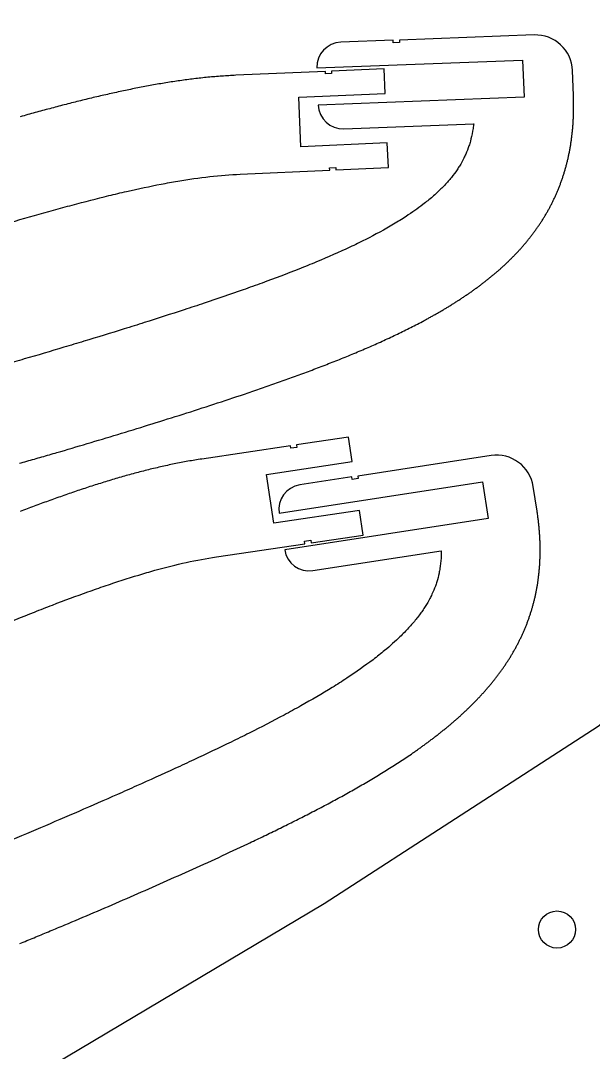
# Model space of a CAD drawing. Header units: millimetres. Extents: x 124 to 431, y -394 to -148.
# Drawn here: x 173.5 to 219.8, y -335.1 to -251.7 of the extents above; entities that cross this region are included whole.
import ezdxf

# ---------------------------------------------------------------- set-up
doc = ezdxf.new("R2010")
doc.units = ezdxf.units.MM
doc.header["$MEASUREMENT"] = 0
doc.layers.add('Layer 1', color=7, linetype='Continuous', lineweight=0)

msp = doc.modelspace()

# ---------------------------------------------------------------- linework, layer by layer
at = {"layer": 'Layer 1', "color": 18, "lineweight": 25, "true_color": 0x000000}
for points in [[(190.881, -256.087), (190.74, -256.094), (190.6, -256.101), (190.459, -256.108), (190.318, -256.116), (190.177, -256.125), (190.036, -256.133), (189.896, -256.143), (189.755, -256.153), (189.614, -256.163), (189.473, -256.174), (189.332, -256.185), (189.191, -256.197), (189.05, -256.209), (188.909, -256.222), (188.768, -256.235), (188.627, -256.248), (188.486, -256.262), (188.345, -256.276), (188.204, -256.291), (188.063, -256.306), (187.922, -256.322), (187.781, -256.338), (187.639, -256.354), (187.498, -256.371), (187.357, -256.389), (187.216, -256.406), (187.074, -256.424), (186.933, -256.443), (186.791, -256.462), (186.65, -256.481), (186.508, -256.5), (186.367, -256.52), (186.225, -256.541), (186.083, -256.561), (185.942, -256.583), (185.8, -256.604), (185.658, -256.626), (185.516, -256.648), (185.374, -256.671), (185.232, -256.693), (185.09, -256.717), (184.948, -256.74), (184.805, -256.764), (184.663, -256.788), (184.521, -256.813), (184.378, -256.838), (184.236, -256.863), (184.093, -256.889), (183.951, -256.915), (183.808, -256.941), (183.665, -256.967), (183.522, -256.994), (183.38, -257.021), (183.237, -257.049), (183.094, -257.076), (182.95, -257.104), (182.807, -257.133), (182.664, -257.161), (182.521, -257.19), (182.377, -257.22), (182.234, -257.249), (182.09, -257.279), (181.946, -257.309), (181.802, -257.339), (181.659, -257.37), (181.515, -257.4), (181.371, -257.432), (181.226, -257.463), (181.082, -257.495), (180.938, -257.526), (180.794, -257.559), (180.649, -257.591), (180.505, -257.624), (180.36, -257.657), (180.215, -257.69), (180.07, -257.723), (179.925, -257.757), (179.78, -257.79), (179.635, -257.825), (179.49, -257.859), (179.345, -257.893), (179.199, -257.928), (179.054, -257.963), (178.908, -257.998), (178.763, -258.034), (178.617, -258.069), (178.471, -258.105), (178.325, -258.141), (178.179, -258.177), (178.033, -258.214), (177.886, -258.251), (177.74, -258.287), (177.593, -258.324), (177.447, -258.362), (177.3, -258.399), (177.153, -258.437), (177.007, -258.475), (176.86, -258.513), (176.713, -258.551), (176.565, -258.589), (176.418, -258.628), (176.271, -258.666), (176.123, -258.705), (175.976, -258.744), (175.828, -258.784), (175.68, -258.823), (175.532, -258.863), (175.384, -258.902), (175.236, -258.942), (175.088, -258.982), (174.94, -259.023), (174.791, -259.063), (174.643, -259.104), (174.494, -259.144), (174.346, -259.185), (174.197, -259.226), (174.048, -259.267), (173.899, -259.309), (173.75, -259.35), (173.601, -259.392), (173.451, -259.433)], [(191.235, -264.079), (198.477, -263.759), (198.469, -263.56), (198.968, -263.537), (198.977, -263.737), (203.223, -263.55), (203.135, -261.552), (196.141, -261.861), (195.965, -257.865), (202.958, -257.555), (202.87, -255.557), (198.624, -255.745), (198.633, -255.945), (198.133, -255.967), (198.124, -255.767), (190.881, -256.087)], [(173.378, -287.459), (173.529, -287.417), (173.679, -287.375), (173.83, -287.332), (173.981, -287.289), (174.133, -287.247), (174.284, -287.204), (174.435, -287.161), (174.587, -287.117), (174.738, -287.074), (174.89, -287.031), (175.041, -286.987), (175.193, -286.944), (175.345, -286.9), (175.497, -286.856), (175.649, -286.812), (175.801, -286.768), (175.953, -286.724), (176.106, -286.68), (176.258, -286.636), (176.411, -286.591), (176.716, -286.502), (177.021, -286.413), (177.327, -286.323), (177.633, -286.233), (177.94, -286.143), (178.247, -286.052), (178.554, -285.961), (178.861, -285.869), (179.169, -285.777), (179.477, -285.685), (179.785, -285.593), (180.094, -285.5), (180.402, -285.407), (180.711, -285.313), (181.02, -285.22), (181.33, -285.126), (181.639, -285.032), (181.949, -284.937), (182.259, -284.842), (182.569, -284.747), (182.879, -284.652), (183.19, -284.556), (183.5, -284.46), (183.811, -284.364), (184.122, -284.267), (184.433, -284.17), (184.743, -284.073), (185.054, -283.976), (185.365, -283.878), (185.677, -283.781), (185.988, -283.682), (186.299, -283.584), (186.61, -283.485), (186.921, -283.386), (187.232, -283.287), (187.543, -283.187), (187.854, -283.087), (188.164, -282.987), (188.475, -282.886), (188.786, -282.785), (189.096, -282.684), (189.406, -282.583), (189.716, -282.481), (190.026, -282.379), (190.336, -282.276), (190.645, -282.173), (190.955, -282.07), (191.263, -281.966), (191.572, -281.863), (191.88, -281.758), (192.034, -281.706), (192.188, -281.653), (192.342, -281.601), (192.496, -281.548), (192.65, -281.496), (192.803, -281.443), (192.957, -281.39), (193.11, -281.337), (193.263, -281.284), (193.416, -281.231), (193.569, -281.177), (193.722, -281.124), (193.875, -281.07), (194.028, -281.017), (194.18, -280.963), (194.333, -280.909), (194.485, -280.855), (194.637, -280.801), (194.789, -280.746), (194.941, -280.692), (195.093, -280.638), (195.245, -280.583), (195.396, -280.528), (195.548, -280.473), (195.699, -280.418), (195.85, -280.363), (196.001, -280.308), (196.151, -280.253), (196.302, -280.197), (196.452, -280.141), (196.603, -280.085), (196.753, -280.03), (196.902, -279.973), (197.052, -279.917), (197.202, -279.861), (197.351, -279.804), (197.5, -279.748), (197.649, -279.691), (197.798, -279.634), (197.946, -279.577), (198.095, -279.519), (198.243, -279.462), (198.391, -279.404), (198.539, -279.347), (198.686, -279.289), (198.834, -279.23), (198.981, -279.172), (199.127, -279.114), (199.274, -279.055), (199.421, -278.996), (199.567, -278.937), (199.713, -278.878), (199.858, -278.819), (200.004, -278.759), (200.149, -278.7), (200.294, -278.64), (200.439, -278.58), (200.583, -278.519), (200.727, -278.459), (200.871, -278.398), (201.015, -278.337), (201.158, -278.276), (201.301, -278.215), (201.444, -278.154), (201.587, -278.092), (201.729, -278.03), (201.871, -277.968), (202.012, -277.906), (202.154, -277.843), (202.295, -277.78), (202.435, -277.717), (202.576, -277.654), (202.716, -277.591), (202.856, -277.527), (202.995, -277.463), (203.134, -277.399), (203.273, -277.334), (203.412, -277.27), (203.55, -277.205), (203.688, -277.14), (203.825, -277.074), (203.962, -277.009), (204.099, -276.943), (204.235, -276.877), (204.371, -276.81), (204.507, -276.744), (204.642, -276.677), (204.777, -276.61), (204.912, -276.542), (205.046, -276.474), (205.179, -276.406), (205.313, -276.338), (205.446, -276.269), (205.578, -276.2), (205.711, -276.131), (205.842, -276.062), (205.974, -275.992), (206.039, -275.957), (206.105, -275.922), (206.17, -275.887), (206.235, -275.852), (206.3, -275.816), (206.365, -275.781), (206.43, -275.745), (206.495, -275.71), (206.559, -275.674), (206.624, -275.639), (206.688, -275.603), (206.753, -275.567), (206.817, -275.531), (206.881, -275.495), (206.945, -275.459), (207.009, -275.423), (207.073, -275.386), (207.136, -275.35), (207.2, -275.314), (207.263, -275.277), (207.327, -275.24), (207.39, -275.204), (207.453, -275.167), (207.516, -275.13), (207.579, -275.093), (207.642, -275.056), (207.704, -275.019), (207.767, -274.982), (207.829, -274.945), (207.891, -274.907), (207.954, -274.87), (208.016, -274.832), (208.077, -274.795), (208.139, -274.757), (208.201, -274.719), (208.262, -274.681), (208.324, -274.643), (208.385, -274.605), (208.446, -274.567), (208.507, -274.529), (208.568, -274.49), (208.629, -274.452), (208.69, -274.413), (208.75, -274.375), (208.81, -274.336), (208.871, -274.297), (208.931, -274.258), (208.991, -274.219), (209.051, -274.18), (209.11, -274.141), (209.17, -274.102), (209.229, -274.062), (209.289, -274.023), (209.348, -273.983), (209.407, -273.944), (209.466, -273.904), (209.525, -273.864), (209.583, -273.824), (209.642, -273.784), (209.7, -273.744), (209.759, -273.703), (209.817, -273.663), (209.875, -273.623), (209.932, -273.582), (209.99, -273.541), (210.048, -273.5), (210.105, -273.46), (210.162, -273.419), (210.219, -273.377), (210.276, -273.336), (210.333, -273.295), (210.39, -273.254), (210.446, -273.212), (210.503, -273.17), (210.559, -273.129), (210.615, -273.087), (210.671, -273.045), (210.727, -273.003), (210.783, -272.96), (210.838, -272.918), (210.893, -272.876), (210.949, -272.833), (211.004, -272.791), (211.059, -272.748), (211.113, -272.705), (211.168, -272.662), (211.222, -272.619), (211.277, -272.576), (211.331, -272.532), (211.385, -272.489), (211.438, -272.445), (211.492, -272.402), (211.546, -272.358), (211.599, -272.314), (211.652, -272.27), (211.705, -272.226), (211.758, -272.182), (211.811, -272.137), (211.863, -272.093), (211.915, -272.048), (211.968, -272.004), (212.02, -271.959), (212.072, -271.914), (212.123, -271.869), (212.175, -271.823), (212.226, -271.778), (212.277, -271.733), (212.328, -271.687), (212.379, -271.641), (212.43, -271.595), (212.481, -271.549), (212.531, -271.503), (212.581, -271.457), (212.631, -271.411), (212.681, -271.364), (212.731, -271.318), (212.78, -271.271), (212.829, -271.224), (212.879, -271.177), (212.928, -271.13), (212.976, -271.083), (213.025, -271.035), (213.073, -270.988), (213.122, -270.94), (213.17, -270.892), (213.218, -270.844), (213.265, -270.796), (213.313, -270.748), (213.36, -270.7), (213.407, -270.651), (213.454, -270.603), (213.501, -270.554), (213.548, -270.505), (213.594, -270.456), (213.64, -270.407), (213.687, -270.357), (213.732, -270.308), (213.778, -270.258), (213.824, -270.209), (213.869, -270.159), (213.914, -270.109), (213.959, -270.059), (214.004, -270.008), (214.048, -269.958), (214.093, -269.907), (214.137, -269.856), (214.181, -269.806), (214.224, -269.754), (214.268, -269.703), (214.311, -269.652), (214.355, -269.6), (214.398, -269.549), (214.44, -269.497), (214.483, -269.445), (214.525, -269.393), (214.567, -269.341), (214.609, -269.288), (214.651, -269.236), (214.693, -269.183), (214.734, -269.13), (214.775, -269.077), (214.816, -269.024), (214.857, -268.971), (214.898, -268.917), (214.938, -268.864), (214.978, -268.81), (215.018, -268.756), (215.058, -268.702), (215.097, -268.648), (215.136, -268.593), (215.176, -268.539), (215.214, -268.484), (215.253, -268.429), (215.292, -268.374), (215.33, -268.319), (215.368, -268.263), (215.406, -268.208), (215.443, -268.152), (215.481, -268.096), (215.518, -268.04), (215.555, -267.984), (215.591, -267.927), (215.628, -267.871), (215.664, -267.814), (215.7, -267.757), (215.736, -267.7), (215.772, -267.643), (215.807, -267.585), (215.842, -267.528), (215.877, -267.47), (215.912, -267.412), (215.946, -267.354), (215.98, -267.295), (216.014, -267.237), (216.048, -267.178), (216.082, -267.12), (216.115, -267.06), (216.148, -267.001), (216.181, -266.942), (216.214, -266.882), (216.246, -266.823), (216.278, -266.763), (216.31, -266.703), (216.342, -266.642), (216.373, -266.582), (216.404, -266.521), (216.435, -266.461), (216.466, -266.4), (216.497, -266.338), (216.527, -266.277), (216.557, -266.215), (216.587, -266.154), (216.616, -266.092), (216.646, -266.03), (216.675, -265.967), (216.703, -265.905), (216.732, -265.842), (216.76, -265.779), (216.788, -265.716), (216.816, -265.653), (216.844, -265.589), (216.871, -265.526), (216.898, -265.462), (216.925, -265.398), (216.951, -265.334), (216.978, -265.269), (217.004, -265.205), (217.029, -265.14), (217.055, -265.075), (217.08, -265.009), (217.105, -264.944), (217.13, -264.878), (217.155, -264.813), (217.179, -264.746), (217.203, -264.68), (217.227, -264.614), (217.25, -264.547), (217.273, -264.48), (217.296, -264.413), (217.319, -264.346), (217.341, -264.278), (217.363, -264.211), (217.385, -264.143), (217.407, -264.075), (217.428, -264.006), (217.449, -263.938), (217.47, -263.869), (217.491, -263.8), (217.511, -263.731), (217.531, -263.662), (217.551, -263.592), (217.57, -263.522), (217.589, -263.452), (217.608, -263.382), (217.627, -263.311), (217.645, -263.241), (217.663, -263.17), (217.681, -263.099), (217.698, -263.027), (217.716, -262.956), (217.732, -262.884), (217.749, -262.812), (217.766, -262.74), (217.782, -262.667), (217.797, -262.595), (217.813, -262.522), (217.828, -262.449), (217.843, -262.375), (217.858, -262.302), (217.872, -262.228), (217.886, -262.154), (217.9, -262.08), (217.913, -262.005), (217.927, -261.93), (217.94, -261.855), (217.952, -261.78), (217.965, -261.705), (217.977, -261.629), (217.988, -261.553), (218, -261.477), (218.011, -261.401), (218.022, -261.324), (218.032, -261.247), (218.042, -261.17), (218.052, -261.093), (218.062, -261.015), (218.071, -260.937), (218.08, -260.859), (218.089, -260.781), (218.098, -260.702), (218.106, -260.623), (218.113, -260.544), (218.121, -260.465), (218.128, -260.386), (218.135, -260.306), (218.142, -260.226), (218.148, -260.146), (218.154, -260.065), (218.159, -259.984), (218.165, -259.903), (218.17, -259.822), (218.174, -259.74), (218.179, -259.659), (218.183, -259.576), (218.186, -259.494), (218.19, -259.412), (218.193, -259.329), (218.196, -259.246), (218.198, -259.162), (218.2, -259.079), (218.202, -258.995), (218.204, -258.911), (218.205, -258.826), (218.205, -258.742), (218.206, -258.657), (218.206, -258.572), (218.206, -258.486), (218.205, -258.401), (218.205, -258.315), (218.203, -258.228), (218.202, -258.142), (218.2, -258.055), (218.198, -257.968), (218.195, -257.881), (218.193, -257.793), (218.189, -257.705)], [(189.306, -295.03), (196.477, -293.961), (196.447, -293.763), (196.942, -293.689), (196.971, -293.887), (201.175, -293.26), (200.88, -291.282), (193.956, -292.315), (193.366, -288.358), (200.29, -287.326), (199.995, -285.348), (195.791, -285.975), (195.821, -286.173), (195.326, -286.246), (195.297, -286.048), (188.126, -287.118)], [(188.126, -287.118), (187.987, -287.139), (187.847, -287.16), (187.708, -287.182), (187.569, -287.205), (187.43, -287.228), (187.29, -287.251), (187.151, -287.275), (187.012, -287.3), (186.873, -287.325), (186.734, -287.35), (186.595, -287.376), (186.456, -287.402), (186.317, -287.429), (186.178, -287.456), (186.04, -287.483), (185.901, -287.511), (185.762, -287.54), (185.623, -287.569), (185.484, -287.598), (185.346, -287.628), (185.207, -287.658), (185.068, -287.689), (184.929, -287.72), (184.791, -287.751), (184.652, -287.783), (184.513, -287.815), (184.374, -287.848), (184.236, -287.881), (184.097, -287.914), (183.958, -287.948), (183.819, -287.982), (183.681, -288.017), (183.542, -288.051), (183.403, -288.087), (183.264, -288.122), (183.125, -288.159), (182.987, -288.195), (182.848, -288.232), (182.709, -288.269), (182.57, -288.306), (182.431, -288.344), (182.292, -288.382), (182.153, -288.421), (182.014, -288.46), (181.875, -288.499), (181.736, -288.539), (181.597, -288.578), (181.458, -288.619), (181.319, -288.659), (181.179, -288.7), (181.04, -288.741), (180.901, -288.783), (180.761, -288.824), (180.622, -288.867), (180.483, -288.909), (180.343, -288.952), (180.204, -288.995), (180.064, -289.038), (179.925, -289.082), (179.785, -289.126), (179.645, -289.17), (179.505, -289.214), (179.366, -289.259), (179.226, -289.304), (179.086, -289.349), (178.946, -289.395), (178.806, -289.441), (178.666, -289.487), (178.526, -289.533), (178.385, -289.58), (178.245, -289.627), (178.105, -289.674), (177.964, -289.722), (177.824, -289.769), (177.683, -289.817), (177.543, -289.866), (177.402, -289.914), (177.261, -289.963), (177.121, -290.012), (176.98, -290.061), (176.839, -290.11), (176.698, -290.16), (176.557, -290.21), (176.416, -290.26), (176.274, -290.31), (176.133, -290.361), (175.992, -290.411), (175.85, -290.462), (175.709, -290.514), (175.567, -290.565), (175.425, -290.617), (175.284, -290.668), (175.142, -290.72), (175, -290.773), (174.858, -290.825), (174.716, -290.878), (174.574, -290.931), (174.431, -290.984), (174.289, -291.037), (174.147, -291.09), (174.004, -291.144), (173.861, -291.198), (173.719, -291.252), (173.576, -291.306), (173.433, -291.36)], [(173.405, -326.297), (173.55, -326.239), (173.695, -326.18), (173.839, -326.121), (173.984, -326.062), (174.129, -326.003), (174.274, -325.944), (174.419, -325.884), (174.564, -325.825), (174.709, -325.765), (174.854, -325.705), (175, -325.645), (175.145, -325.585), (175.291, -325.525), (175.436, -325.465), (175.582, -325.404), (175.727, -325.344), (175.873, -325.283), (176.019, -325.223), (176.165, -325.162), (176.311, -325.101), (176.457, -325.04), (176.603, -324.979), (176.75, -324.917), (176.896, -324.856), (177.043, -324.794), (177.336, -324.671), (177.629, -324.547), (177.923, -324.423), (178.216, -324.299), (178.511, -324.174), (178.805, -324.048), (179.1, -323.923), (179.395, -323.797), (179.69, -323.67), (179.985, -323.544), (180.281, -323.416), (180.577, -323.289), (180.873, -323.161), (181.169, -323.033), (181.465, -322.905), (181.762, -322.776), (182.059, -322.647), (182.356, -322.518), (182.653, -322.388), (182.95, -322.258), (183.247, -322.128), (183.545, -321.998), (183.842, -321.867), (184.14, -321.736), (184.438, -321.604), (184.735, -321.473), (185.033, -321.341), (185.331, -321.208), (185.629, -321.076), (185.927, -320.943), (186.224, -320.81), (186.522, -320.677), (186.82, -320.543), (187.118, -320.409), (187.415, -320.275), (187.713, -320.14), (188.01, -320.005), (188.308, -319.87), (188.605, -319.735), (188.902, -319.599), (189.199, -319.463), (189.495, -319.327), (189.792, -319.19), (190.088, -319.053), (190.384, -318.916), (190.679, -318.779), (190.975, -318.641), (191.27, -318.503), (191.564, -318.364), (191.859, -318.225), (192.006, -318.156), (192.153, -318.086), (192.3, -318.016), (192.446, -317.946), (192.593, -317.876), (192.739, -317.806), (192.886, -317.736), (193.032, -317.666), (193.178, -317.596), (193.324, -317.525), (193.47, -317.455), (193.616, -317.384), (193.762, -317.314), (193.907, -317.243), (194.053, -317.172), (194.198, -317.101), (194.343, -317.03), (194.488, -316.959), (194.633, -316.888), (194.778, -316.816), (194.922, -316.745), (195.067, -316.673), (195.211, -316.601), (195.355, -316.53), (195.499, -316.458), (195.643, -316.386), (195.786, -316.314), (195.93, -316.241), (196.073, -316.169), (196.216, -316.096), (196.359, -316.024), (196.502, -315.951), (196.644, -315.878), (196.786, -315.805), (196.928, -315.732), (197.07, -315.659), (197.212, -315.586), (197.354, -315.512), (197.495, -315.439), (197.636, -315.365), (197.777, -315.291), (197.917, -315.217), (198.058, -315.143), (198.198, -315.069), (198.338, -314.994), (198.478, -314.92), (198.617, -314.845), (198.756, -314.77), (198.895, -314.695), (199.034, -314.62), (199.172, -314.545), (199.311, -314.469), (199.449, -314.394), (199.586, -314.318), (199.724, -314.242), (199.861, -314.166), (199.998, -314.09), (200.134, -314.013), (200.271, -313.937), (200.407, -313.86), (200.543, -313.783), (200.678, -313.706), (200.813, -313.629), (200.948, -313.551), (201.082, -313.474), (201.217, -313.396), (201.351, -313.318), (201.484, -313.24), (201.617, -313.162), (201.75, -313.083), (201.883, -313.005), (202.015, -312.926), (202.147, -312.847), (202.279, -312.768), (202.41, -312.688), (202.541, -312.609), (202.672, -312.529), (202.802, -312.449), (202.932, -312.368), (203.061, -312.288), (203.19, -312.207), (203.319, -312.126), (203.447, -312.045), (203.575, -311.964), (203.703, -311.883), (203.83, -311.801), (203.956, -311.719), (204.083, -311.637), (204.209, -311.554), (204.334, -311.472), (204.459, -311.389), (204.584, -311.306), (204.708, -311.222), (204.832, -311.139), (204.955, -311.055), (205.078, -310.971), (205.201, -310.886), (205.262, -310.844), (205.323, -310.802), (205.384, -310.759), (205.445, -310.717), (205.505, -310.675), (205.566, -310.632), (205.626, -310.589), (205.686, -310.547), (205.747, -310.504), (205.807, -310.461), (205.867, -310.418), (205.926, -310.375), (205.986, -310.332), (206.046, -310.289), (206.105, -310.246), (206.165, -310.203), (206.224, -310.159), (206.283, -310.116), (206.342, -310.072), (206.401, -310.029), (206.459, -309.985), (206.518, -309.942), (206.576, -309.898), (206.635, -309.854), (206.693, -309.81), (206.751, -309.766), (206.809, -309.722), (206.867, -309.678), (206.925, -309.634), (206.982, -309.59), (207.04, -309.545), (207.097, -309.501), (207.154, -309.457), (207.211, -309.412), (207.268, -309.368), (207.325, -309.323), (207.382, -309.278), (207.438, -309.233), (207.494, -309.188), (207.551, -309.143), (207.607, -309.098), (207.663, -309.053), (207.719, -309.008), (207.774, -308.963), (207.83, -308.917), (207.885, -308.872), (207.941, -308.826), (207.996, -308.781), (208.051, -308.735), (208.106, -308.689), (208.16, -308.643), (208.215, -308.598), (208.269, -308.552), (208.324, -308.505), (208.378, -308.459), (208.432, -308.413), (208.486, -308.367), (208.539, -308.32), (208.593, -308.274), (208.646, -308.227), (208.7, -308.18), (208.753, -308.134), (208.806, -308.087), (208.858, -308.04), (208.911, -307.993), (208.964, -307.946), (209.016, -307.899), (209.068, -307.851), (209.12, -307.804), (209.172, -307.756), (209.224, -307.709), (209.275, -307.661), (209.327, -307.614), (209.378, -307.566), (209.429, -307.518), (209.48, -307.47), (209.531, -307.422), (209.582, -307.374), (209.632, -307.325), (209.682, -307.277), (209.732, -307.229), (209.782, -307.18), (209.832, -307.131), (209.882, -307.083), (209.931, -307.034), (209.981, -306.985), (210.03, -306.936), (210.079, -306.887), (210.128, -306.837), (210.176, -306.788), (210.225, -306.739), (210.273, -306.689), (210.321, -306.64), (210.369, -306.59), (210.417, -306.54), (210.465, -306.49), (210.512, -306.44), (210.559, -306.39), (210.606, -306.34), (210.653, -306.29), (210.7, -306.239), (210.747, -306.189), (210.793, -306.138), (210.839, -306.087), (210.885, -306.037), (210.931, -305.986), (210.977, -305.935), (211.022, -305.884), (211.068, -305.832), (211.113, -305.781), (211.158, -305.729), (211.202, -305.678), (211.247, -305.626), (211.291, -305.575), (211.336, -305.523), (211.38, -305.471), (211.423, -305.419), (211.467, -305.366), (211.51, -305.314), (211.554, -305.262), (211.597, -305.209), (211.64, -305.156), (211.682, -305.104), (211.725, -305.051), (211.767, -304.998), (211.809, -304.945), (211.851, -304.892), (211.893, -304.838), (211.934, -304.785), (211.976, -304.731), (212.017, -304.678), (212.058, -304.624), (212.099, -304.57), (212.139, -304.516), (212.179, -304.462), (212.22, -304.407), (212.259, -304.353), (212.299, -304.299), (212.339, -304.244), (212.378, -304.189), (212.417, -304.134), (212.456, -304.079), (212.495, -304.024), (212.533, -303.969), (212.571, -303.914), (212.61, -303.858), (212.647, -303.803), (212.685, -303.747), (212.722, -303.691), (212.76, -303.635), (212.797, -303.579), (212.833, -303.523), (212.87, -303.467), (212.906, -303.41), (212.943, -303.354), (212.979, -303.297), (213.014, -303.24), (213.05, -303.183), (213.085, -303.126), (213.12, -303.069), (213.155, -303.011), (213.19, -302.954), (213.224, -302.896), (213.258, -302.838), (213.292, -302.781), (213.326, -302.723), (213.359, -302.664), (213.393, -302.606), (213.426, -302.548), (213.458, -302.489), (213.491, -302.43), (213.523, -302.372), (213.555, -302.313), (213.587, -302.253), (213.619, -302.194), (213.65, -302.135), (213.682, -302.075), (213.713, -302.016), (213.743, -301.956), (213.774, -301.896), (213.804, -301.836), (213.834, -301.776), (213.864, -301.715), (213.893, -301.655), (213.923, -301.594), (213.952, -301.533), (213.981, -301.472), (214.009, -301.411), (214.038, -301.35), (214.066, -301.289), (214.094, -301.227), (214.121, -301.165), (214.149, -301.104), (214.176, -301.042), (214.202, -300.979), (214.229, -300.917), (214.255, -300.855), (214.282, -300.792), (214.307, -300.729), (214.333, -300.667), (214.358, -300.604), (214.384, -300.54), (214.408, -300.477), (214.433, -300.414), (214.457, -300.35), (214.481, -300.286), (214.505, -300.222), (214.529, -300.158), (214.552, -300.094), (214.575, -300.029), (214.598, -299.965), (214.62, -299.9), (214.643, -299.835), (214.665, -299.77), (214.686, -299.705), (214.708, -299.639), (214.729, -299.574), (214.75, -299.508), (214.771, -299.442), (214.791, -299.376), (214.811, -299.31), (214.831, -299.244), (214.851, -299.177), (214.87, -299.11), (214.889, -299.044), (214.908, -298.977), (214.926, -298.909), (214.944, -298.842), (214.962, -298.775), (214.98, -298.707), (214.997, -298.639), (215.015, -298.571), (215.031, -298.503), (215.048, -298.434), (215.064, -298.366), (215.08, -298.297), (215.096, -298.228), (215.111, -298.159), (215.126, -298.09), (215.141, -298.02), (215.156, -297.951), (215.17, -297.881), (215.184, -297.811), (215.198, -297.741), (215.211, -297.671), (215.224, -297.6), (215.237, -297.529), (215.249, -297.459), (215.262, -297.388), (215.274, -297.316), (215.285, -297.245), (215.297, -297.173), (215.308, -297.102), (215.318, -297.03), (215.329, -296.958), (215.339, -296.885), (215.349, -296.813), (215.358, -296.74), (215.368, -296.667), (215.376, -296.594), (215.385, -296.521), (215.393, -296.447), (215.401, -296.374), (215.409, -296.3), (215.417, -296.226), (215.424, -296.152), (215.43, -296.077), (215.437, -296.003), (215.443, -295.928), (215.449, -295.853), (215.454, -295.778), (215.46, -295.702), (215.464, -295.627), (215.469, -295.551), (215.473, -295.475), (215.477, -295.399), (215.481, -295.323), (215.484, -295.246), (215.487, -295.169), (215.49, -295.092), (215.492, -295.015), (215.494, -294.938), (215.496, -294.86), (215.497, -294.783), (215.498, -294.705), (215.499, -294.626), (215.499, -294.548), (215.499, -294.469), (215.499, -294.391), (215.498, -294.312), (215.498, -294.232), (215.496, -294.153), (215.495, -294.073), (215.493, -293.994), (215.49, -293.914), (215.488, -293.833), (215.485, -293.753), (215.482, -293.672), (215.478, -293.591), (215.474, -293.51), (215.47, -293.429), (215.465, -293.347), (215.46, -293.265), (215.455, -293.183), (215.449, -293.101), (215.443, -293.019), (215.436, -292.936), (215.43, -292.853), (215.423, -292.77), (215.415, -292.687), (215.407, -292.603), (215.399, -292.52), (215.391, -292.436), (215.382, -292.352), (215.373, -292.267), (215.363, -292.183), (215.353, -292.098), (215.343, -292.013), (215.332, -291.927), (215.321, -291.842), (215.31, -291.756), (215.298, -291.67), (215.286, -291.584), (215.273, -291.497), (215.261, -291.411), (215.247, -291.324)]]:
    msp.add_lwpolyline(points, dxfattribs=at)
msp.add_circle((216.859, -325.164), 1.5, dxfattribs=at)
for points, knots in [([(362.802, -323.523), (362.802, -323.523), (340.722, -309.052), (340.722, -309.052), (339.307, -308.126), (338.457, -306.547), (338.462, -304.856), (338.462, -304.856), (338.65, -236.994), (338.65, -236.994), (338.655, -235.304), (339.514, -233.73), (340.933, -232.811), (340.933, -232.811), (363.093, -218.463), (363.093, -218.463), (363.093, -218.463), (405.92, -192.989), (405.92, -192.989), (409.464, -190.881), (413.938, -191.164), (417.188, -193.703), (420.67, -196.423), (425.697, -195.805), (428.417, -192.323), (430.516, -189.636), (430.681, -185.913), (428.828, -183.05), (428.828, -183.05), (427.384, -180.82), (427.384, -180.82), (426.686, -179.742), (426.202, -178.54), (425.959, -177.279), (428.467, -173.404), (429.39, -168.714), (428.538, -164.177), (428.538, -164.177), (426.364, -160.82), (426.364, -160.82), (422.573, -158.186), (417.916, -157.109), (413.354, -157.811), (412.303, -157.073), (411.404, -156.14), (410.707, -155.062), (410.707, -155.062), (409.262, -152.831), (409.262, -152.831), (406.861, -149.123), (401.908, -148.063), (398.199, -150.464), (395.337, -152.317), (393.964, -155.781), (394.779, -159.093), (395.765, -163.096), (394.193, -167.295), (390.819, -169.666), (390.819, -169.666), (350.05, -198.317), (350.05, -198.317), (350.05, -198.317), (310.306, -224.049), (310.306, -224.049), (308.679, -225.103), (306.781, -225.66), (304.843, -225.655), (304.843, -225.655), (256.52, -225.521), (256.52, -225.521), (254.582, -225.516), (252.687, -224.947), (251.066, -223.885), (251.066, -223.885), (211.466, -197.933), (211.466, -197.933), (211.466, -197.933), (170.856, -169.057), (170.856, -169.057), (167.495, -166.667), (165.946, -162.46), (166.954, -158.461), (168.035, -154.177), (165.438, -149.828), (161.153, -148.748), (157.847, -147.914), (154.375, -149.268), (152.506, -152.12), (152.506, -152.12), (151.049, -154.343), (151.049, -154.343), (150.346, -155.417), (149.442, -156.345), (148.387, -157.077), (143.829, -156.349), (139.165, -157.4), (135.36, -160.013), (135.36, -160.013), (133.168, -163.359), (133.168, -163.359), (132.291, -167.891), (133.188, -172.586), (135.674, -176.475), (135.424, -177.734), (134.934, -178.934), (134.23, -180.007), (134.23, -180.007), (132.773, -182.23), (132.773, -182.23), (130.351, -185.926), (131.384, -190.885), (135.079, -193.306), (137.932, -195.176), (141.655, -195.031), (144.354, -192.947), (147.618, -190.427), (152.094, -190.168), (155.626, -192.296), (155.626, -192.296), (198.31, -218.006), (198.31, -218.006), (198.31, -218.006), (220.391, -232.477), (220.391, -232.477), (221.805, -233.404), (222.655, -234.982), (222.651, -236.673), (222.651, -236.673), (222.463, -304.535), (222.463, -304.535), (222.458, -306.226), (221.599, -307.8), (220.18, -308.718), (220.18, -308.718), (198.019, -323.066), (198.019, -323.066), (198.019, -323.066), (155.193, -348.54), (155.193, -348.54), (151.649, -350.648), (147.175, -350.365), (143.925, -347.826), (140.443, -345.107), (135.416, -345.724), (132.696, -349.206), (130.597, -351.894), (130.432, -355.616), (132.285, -358.479), (132.285, -358.479), (133.729, -360.71), (133.729, -360.71), (134.427, -361.787), (134.911, -362.989), (135.154, -364.25), (132.646, -368.125), (131.723, -372.816), (132.575, -377.352), (132.575, -377.352), (134.749, -380.71), (134.749, -380.71), (138.539, -383.344), (143.197, -384.421), (147.759, -383.718), (148.81, -384.456), (149.708, -385.389), (150.406, -386.467), (150.406, -386.467), (151.851, -388.698), (151.851, -388.698), (154.252, -392.407), (159.205, -393.467), (162.914, -391.065), (165.776, -389.212), (167.149, -385.748), (166.334, -382.437), (165.347, -378.433), (166.92, -374.234), (170.294, -371.863), (170.294, -371.863), (211.063, -343.213), (211.063, -343.213), (211.063, -343.213), (240.404, -324.215), (240.404, -324.215), (240.404, -324.215), (260.556, -355.339), (260.556, -355.339), (260.556, -355.339), (299.546, -355.447), (299.546, -355.447), (299.884, -355.448), (300.2, -355.278), (300.385, -354.995), (300.385, -354.995), (319.863, -325.273), (319.863, -325.273), (320.166, -324.811), (320.786, -324.682), (321.248, -324.985), (321.248, -324.985), (349.647, -343.596), (349.647, -343.596), (349.647, -343.596), (390.257, -372.473), (390.257, -372.473), (393.618, -374.862), (395.167, -379.07), (394.159, -383.068), (393.078, -387.352), (395.675, -391.701), (399.959, -392.781), (403.266, -393.615), (406.738, -392.262), (408.607, -389.409), (408.607, -389.409), (410.064, -387.187), (410.064, -387.187), (410.767, -386.113), (411.671, -385.184), (412.726, -384.452), (417.284, -385.18), (421.947, -384.129), (425.753, -381.516), (425.753, -381.516), (427.945, -378.17), (427.945, -378.17), (428.822, -373.639), (427.925, -368.943), (425.439, -365.054), (425.689, -363.795), (426.179, -362.596), (426.883, -361.522), (426.883, -361.522), (428.34, -359.299), (428.34, -359.299), (430.761, -355.604), (429.729, -350.645), (426.033, -348.223), (423.181, -346.354), (419.458, -346.498), (416.759, -348.582), (413.495, -351.103), (409.019, -351.361), (405.487, -349.234), (405.487, -349.234), (362.802, -323.523), (362.802, -323.523)], [0, 0, 0, 0, 1, 1, 1, 2, 2, 2, 3, 3, 3, 4, 4, 4, 5, 5, 5, 6, 6, 6, 7, 7, 7, 8, 8, 8, 9, 9, 9, 10, 10, 10, 11, 11, 11, 12, 12, 12, 13, 13, 13, 14, 14, 14, 15, 15, 15, 16, 16, 16, 17, 17, 17, 18, 18, 18, 19, 19, 19, 20, 20, 20, 21, 21, 21, 22, 22, 22, 23, 23, 23, 24, 24, 24, 25, 25, 25, 26, 26, 26, 27, 27, 27, 28, 28, 28, 29, 29, 29, 30, 30, 30, 31, 31, 31, 32, 32, 32, 33, 33, 33, 34, 34, 34, 35, 35, 35, 36, 36, 36, 37, 37, 37, 38, 38, 38, 39, 39, 39, 40, 40, 40, 41, 41, 41, 42, 42, 42, 43, 43, 43, 44, 44, 44, 45, 45, 45, 46, 46, 46, 47, 47, 47, 48, 48, 48, 49, 49, 49, 50, 50, 50, 51, 51, 51, 52, 52, 52, 53, 53, 53, 54, 54, 54, 55, 55, 55, 56, 56, 56, 57, 57, 57, 58, 58, 58, 59, 59, 59, 60, 60, 60, 61, 61, 61, 62, 62, 62, 63, 63, 63, 64, 64, 64, 65, 65, 65, 66, 66, 66, 67, 67, 67, 68, 68, 68, 69, 69, 69, 70, 70, 70, 71, 71, 71, 72, 72, 72, 73, 73, 73, 74, 74, 74, 75, 75, 75, 76, 76, 76, 77, 77, 77, 78, 78, 78, 79, 79, 79, 80, 80, 80, 81, 81, 81, 82, 82, 82, 82]), ([(218.189, -257.705), (218.189, -257.705), (218.114, -255.707), (218.114, -255.707), (218.051, -254.051), (216.658, -252.76), (215.002, -252.823), (215.002, -252.823), (204.109, -253.236), (204.109, -253.236), (204.109, -253.236), (204.116, -253.436), (204.116, -253.436), (204.116, -253.436), (203.617, -253.455), (203.617, -253.455), (203.617, -253.455), (203.609, -253.255), (203.609, -253.255), (203.609, -253.255), (199.362, -253.416), (199.362, -253.416), (198.258, -253.458), (197.398, -254.387), (197.44, -255.491), (197.44, -255.491), (214.079, -254.859), (214.079, -254.859), (214.079, -254.859), (214.192, -257.857), (214.192, -257.857), (214.192, -257.857), (197.553, -258.489), (197.553, -258.489), (197.595, -259.593), (198.524, -260.453), (199.628, -260.411), (199.628, -260.411), (210.125, -260.013), (210.125, -260.013)], [0, 0, 0, 0, 1, 1, 1, 2, 2, 2, 3, 3, 3, 4, 4, 4, 5, 5, 5, 6, 6, 6, 7, 7, 7, 8, 8, 8, 9, 9, 9, 10, 10, 10, 11, 11, 11, 12, 12, 12, 13, 13, 13, 13]), ([(210.125, -260.013), (210.119, -260.063), (210.113, -260.114), (210.106, -260.163), (210.085, -260.317), (210.062, -260.466), (210.036, -260.61), (209.984, -260.897), (209.922, -261.165), (209.852, -261.417), (209.817, -261.543), (209.779, -261.666), (209.739, -261.786), (209.66, -262.025), (209.573, -262.251), (209.476, -262.471), (209.428, -262.581), (209.377, -262.689), (209.324, -262.795), (209.218, -263.009), (209.102, -263.217), (208.975, -263.423), (208.911, -263.526), (208.845, -263.629), (208.775, -263.731), (208.636, -263.936), (208.484, -264.141), (208.318, -264.346), (208.235, -264.449), (208.149, -264.552), (208.058, -264.655), (207.878, -264.861), (207.682, -265.068), (207.471, -265.277), (207.365, -265.381), (207.255, -265.486), (207.141, -265.591), (206.914, -265.801), (206.67, -266.012), (206.409, -266.224), (206.279, -266.33), (206.145, -266.436), (206.006, -266.542), (205.591, -266.86), (205.14, -267.179), (204.653, -267.497), (204.329, -267.709), (203.99, -267.92), (203.636, -268.131), (202.929, -268.551), (202.165, -268.967), (201.353, -269.377), (200.947, -269.582), (200.529, -269.785), (200.1, -269.987), (199.242, -270.39), (198.342, -270.786), (197.408, -271.176), (196.941, -271.371), (196.466, -271.563), (195.983, -271.755), (195.018, -272.138), (194.023, -272.514), (193.007, -272.884), (192.499, -273.07), (191.986, -273.254), (191.468, -273.436), (190.433, -273.801), (189.38, -274.161), (188.316, -274.517), (187.785, -274.694), (187.25, -274.871), (186.713, -275.047), (185.64, -275.398), (184.559, -275.744), (183.475, -276.086), (182.933, -276.258), (182.39, -276.428), (181.848, -276.596), (180.763, -276.934), (179.677, -277.267), (178.597, -277.595), (178.056, -277.759), (177.517, -277.921), (176.979, -278.082), (175.904, -278.404), (174.835, -278.719), (173.776, -279.026), (173.246, -279.18), (172.72, -279.331), (172.196, -279.48), (171.148, -279.778), (170.112, -280.067), (169.091, -280.343), (168.58, -280.481), (168.073, -280.616), (167.571, -280.747), (166.565, -281.01), (165.576, -281.258), (164.606, -281.488), (164.121, -281.604), (163.64, -281.714), (163.165, -281.82), (162.214, -282.032), (161.284, -282.224), (160.375, -282.392), (159.92, -282.476), (159.471, -282.554), (159.028, -282.626), (158.141, -282.77), (157.276, -282.888), (156.434, -282.978), (155.592, -283.068), (154.772, -283.13), (153.972, -283.16)], [0, 0, 0, 0, 1, 1, 1, 2, 2, 2, 3, 3, 3, 4, 4, 4, 5, 5, 5, 6, 6, 6, 7, 7, 7, 8, 8, 8, 9, 9, 9, 10, 10, 10, 11, 11, 11, 12, 12, 12, 13, 13, 13, 14, 14, 14, 15, 15, 15, 16, 16, 16, 17, 17, 17, 18, 18, 18, 19, 19, 19, 20, 20, 20, 21, 21, 21, 22, 22, 22, 23, 23, 23, 24, 24, 24, 25, 25, 25, 26, 26, 26, 27, 27, 27, 28, 28, 28, 29, 29, 29, 30, 30, 30, 31, 31, 31, 32, 32, 32, 33, 33, 33, 34, 34, 34, 35, 35, 35, 36, 36, 36, 37, 37, 37, 38, 38, 38, 38]), ([(135.227, -287.575), (135.232, -287.525), (135.238, -287.475), (135.245, -287.425), (135.264, -287.271), (135.287, -287.122), (135.312, -286.978), (135.362, -286.69), (135.422, -286.422), (135.491, -286.169), (135.526, -286.043), (135.562, -285.92), (135.601, -285.8), (135.679, -285.561), (135.765, -285.333), (135.86, -285.113), (135.908, -285.003), (135.958, -284.895), (136.01, -284.788), (136.115, -284.574), (136.23, -284.365), (136.356, -284.158), (136.419, -284.055), (136.484, -283.952), (136.553, -283.849), (136.691, -283.643), (136.842, -283.437), (137.007, -283.231), (137.089, -283.128), (137.175, -283.025), (137.264, -282.921), (137.444, -282.713), (137.638, -282.505), (137.848, -282.295), (137.953, -282.19), (138.062, -282.084), (138.176, -281.979), (138.402, -281.767), (138.645, -281.555), (138.904, -281.341), (139.033, -281.235), (139.167, -281.128), (139.305, -281.021), (139.718, -280.7), (140.167, -280.378), (140.652, -280.057), (140.974, -279.843), (141.312, -279.63), (141.665, -279.417), (142.369, -278.993), (143.131, -278.572), (143.941, -278.157), (144.345, -277.949), (144.762, -277.743), (145.19, -277.539), (146.045, -277.131), (146.942, -276.729), (147.874, -276.334), (148.34, -276.136), (148.814, -275.94), (149.295, -275.746), (150.258, -275.357), (151.251, -274.975), (152.264, -274.598), (152.771, -274.409), (153.283, -274.222), (153.799, -274.036), (154.832, -273.665), (155.883, -273.298), (156.945, -272.936), (157.475, -272.755), (158.009, -272.575), (158.544, -272.396), (159.616, -272.039), (160.695, -271.685), (161.776, -271.336), (162.317, -271.162), (162.859, -270.989), (163.4, -270.816), (164.483, -270.472), (165.566, -270.132), (166.645, -269.798), (167.185, -269.63), (167.723, -269.465), (168.26, -269.3), (169.333, -268.972), (170.4, -268.65), (171.457, -268.336), (171.985, -268.18), (172.511, -268.025), (173.034, -267.873), (174.08, -267.568), (175.114, -267.273), (176.134, -266.991), (176.643, -266.85), (177.149, -266.712), (177.651, -266.577), (178.655, -266.308), (179.643, -266.054), (180.611, -265.817), (181.096, -265.699), (181.575, -265.585), (182.05, -265.477), (182.999, -265.259), (183.929, -265.061), (184.837, -264.888), (185.291, -264.801), (185.739, -264.72), (186.182, -264.645), (187.068, -264.496), (187.932, -264.372), (188.774, -264.277), (189.615, -264.181), (190.435, -264.115), (191.235, -264.079)], [0, 0, 0, 0, 1, 1, 1, 2, 2, 2, 3, 3, 3, 4, 4, 4, 5, 5, 5, 6, 6, 6, 7, 7, 7, 8, 8, 8, 9, 9, 9, 10, 10, 10, 11, 11, 11, 12, 12, 12, 13, 13, 13, 14, 14, 14, 15, 15, 15, 16, 16, 16, 17, 17, 17, 18, 18, 18, 19, 19, 19, 20, 20, 20, 21, 21, 21, 22, 22, 22, 23, 23, 23, 24, 24, 24, 25, 25, 25, 26, 26, 26, 27, 27, 27, 28, 28, 28, 29, 29, 29, 30, 30, 30, 31, 31, 31, 32, 32, 32, 33, 33, 33, 34, 34, 34, 35, 35, 35, 36, 36, 36, 37, 37, 37, 38, 38, 38, 38]), ([(215.247, -291.324), (215.247, -291.324), (214.944, -289.347), (214.944, -289.347), (214.692, -287.709), (213.161, -286.586), (211.523, -286.837), (211.523, -286.837), (200.748, -288.493), (200.748, -288.493), (200.748, -288.493), (200.779, -288.69), (200.779, -288.69), (200.779, -288.69), (200.285, -288.766), (200.285, -288.766), (200.285, -288.766), (200.254, -288.569), (200.254, -288.569), (200.254, -288.569), (196.053, -289.214), (196.053, -289.214), (194.962, -289.382), (194.213, -290.403), (194.38, -291.495), (194.38, -291.495), (210.838, -288.966), (210.838, -288.966), (210.838, -288.966), (211.294, -291.931), (211.294, -291.931), (211.294, -291.931), (194.836, -294.46), (194.836, -294.46), (195.004, -295.552), (196.025, -296.301), (197.117, -296.133), (197.117, -296.133), (207.499, -294.538), (207.499, -294.538)], [0, 0, 0, 0, 1, 1, 1, 2, 2, 2, 3, 3, 3, 4, 4, 4, 5, 5, 5, 6, 6, 6, 7, 7, 7, 8, 8, 8, 9, 9, 9, 10, 10, 10, 11, 11, 11, 12, 12, 12, 13, 13, 13, 13]), ([(136.036, -324.206), (136.036, -324.155), (136.037, -324.105), (136.038, -324.055), (136.042, -323.899), (136.049, -323.749), (136.059, -323.603), (136.079, -323.312), (136.111, -323.039), (136.153, -322.78), (136.174, -322.651), (136.198, -322.525), (136.224, -322.402), (136.277, -322.156), (136.339, -321.92), (136.411, -321.692), (136.447, -321.577), (136.485, -321.464), (136.526, -321.353), (136.608, -321.129), (136.7, -320.909), (136.804, -320.69), (136.856, -320.581), (136.911, -320.471), (136.969, -320.362), (137.085, -320.143), (137.213, -319.923), (137.356, -319.701), (137.427, -319.59), (137.502, -319.478), (137.58, -319.365), (137.737, -319.141), (137.908, -318.913), (138.096, -318.682), (138.189, -318.567), (138.287, -318.451), (138.389, -318.334), (138.592, -318.1), (138.811, -317.864), (139.047, -317.624), (139.164, -317.505), (139.286, -317.385), (139.412, -317.264), (139.79, -316.902), (140.204, -316.535), (140.652, -316.166), (140.951, -315.92), (141.265, -315.673), (141.593, -315.425), (142.25, -314.929), (142.964, -314.431), (143.726, -313.935), (144.107, -313.687), (144.501, -313.439), (144.905, -313.191), (145.713, -312.696), (146.564, -312.203), (147.449, -311.714), (147.892, -311.469), (148.343, -311.225), (148.802, -310.982), (149.72, -310.495), (150.667, -310.012), (151.636, -309.532), (152.12, -309.292), (152.61, -309.053), (153.105, -308.814), (154.094, -308.338), (155.101, -307.864), (156.119, -307.394), (156.628, -307.159), (157.14, -306.925), (157.654, -306.692), (158.683, -306.225), (159.719, -305.761), (160.759, -305.302), (161.279, -305.073), (161.799, -304.844), (162.32, -304.616), (163.361, -304.162), (164.404, -303.711), (165.442, -303.267), (165.961, -303.045), (166.479, -302.824), (166.996, -302.605), (168.03, -302.167), (169.057, -301.736), (170.076, -301.315), (170.585, -301.104), (171.092, -300.896), (171.597, -300.69), (172.606, -300.278), (173.604, -299.878), (174.588, -299.491), (175.08, -299.298), (175.569, -299.108), (176.055, -298.923), (177.025, -298.551), (177.981, -298.196), (178.92, -297.86), (179.39, -297.692), (179.855, -297.529), (180.316, -297.372), (181.237, -297.057), (182.142, -296.764), (183.026, -296.497), (183.469, -296.364), (183.907, -296.237), (184.34, -296.116), (185.205, -295.876), (186.052, -295.663), (186.879, -295.481), (187.706, -295.299), (188.514, -295.148), (189.306, -295.03)], [0, 0, 0, 0, 1, 1, 1, 2, 2, 2, 3, 3, 3, 4, 4, 4, 5, 5, 5, 6, 6, 6, 7, 7, 7, 8, 8, 8, 9, 9, 9, 10, 10, 10, 11, 11, 11, 12, 12, 12, 13, 13, 13, 14, 14, 14, 15, 15, 15, 16, 16, 16, 17, 17, 17, 18, 18, 18, 19, 19, 19, 20, 20, 20, 21, 21, 21, 22, 22, 22, 23, 23, 23, 24, 24, 24, 25, 25, 25, 26, 26, 26, 27, 27, 27, 28, 28, 28, 29, 29, 29, 30, 30, 30, 31, 31, 31, 32, 32, 32, 33, 33, 33, 34, 34, 34, 35, 35, 35, 36, 36, 36, 37, 37, 37, 38, 38, 38, 38]), ([(207.499, -294.538), (207.499, -294.589), (207.499, -294.639), (207.498, -294.689), (207.495, -294.845), (207.489, -294.995), (207.479, -295.141), (207.461, -295.432), (207.43, -295.705), (207.388, -295.964), (207.368, -296.093), (207.345, -296.219), (207.319, -296.343), (207.268, -296.589), (207.206, -296.825), (207.135, -297.054), (207.1, -297.168), (207.062, -297.281), (207.022, -297.393), (206.941, -297.617), (206.849, -297.837), (206.746, -298.057), (206.695, -298.167), (206.641, -298.276), (206.583, -298.386), (206.468, -298.606), (206.341, -298.826), (206.199, -299.049), (206.129, -299.16), (206.055, -299.272), (205.977, -299.385), (205.821, -299.611), (205.65, -299.839), (205.464, -300.071), (205.371, -300.186), (205.274, -300.303), (205.173, -300.42), (204.97, -300.655), (204.752, -300.893), (204.518, -301.133), (204.4, -301.253), (204.279, -301.373), (204.154, -301.495), (203.778, -301.858), (203.365, -302.227), (202.919, -302.598), (202.621, -302.846), (202.308, -303.094), (201.981, -303.344), (201.326, -303.842), (200.614, -304.343), (199.854, -304.843), (199.474, -305.093), (199.082, -305.343), (198.679, -305.592), (197.874, -306.09), (197.024, -306.587), (196.141, -307.08), (195.699, -307.327), (195.249, -307.573), (194.792, -307.819), (193.876, -308.309), (192.931, -308.797), (191.964, -309.281), (191.481, -309.523), (190.992, -309.764), (190.499, -310.005), (189.512, -310.486), (188.507, -310.964), (187.491, -311.438), (186.983, -311.676), (186.472, -311.912), (185.959, -312.148), (184.932, -312.619), (183.898, -313.087), (182.86, -313.551), (182.341, -313.783), (181.822, -314.014), (181.302, -314.243), (180.263, -314.703), (179.223, -315.158), (178.186, -315.607), (177.668, -315.831), (177.151, -316.054), (176.635, -316.276), (175.603, -316.718), (174.578, -317.154), (173.561, -317.58), (173.052, -317.793), (172.546, -318.003), (172.043, -318.211), (171.036, -318.627), (170.04, -319.032), (169.057, -319.423), (168.565, -319.618), (168.077, -319.81), (167.593, -319.998), (166.624, -320.374), (165.67, -320.733), (164.732, -321.073), (164.263, -321.243), (163.799, -321.408), (163.339, -321.568), (162.418, -321.886), (161.516, -322.183), (160.632, -322.454), (160.19, -322.59), (159.753, -322.719), (159.32, -322.841), (158.456, -323.085), (157.61, -323.302), (156.784, -323.487), (155.958, -323.673), (155.15, -323.828), (154.359, -323.949)], [0, 0, 0, 0, 1, 1, 1, 2, 2, 2, 3, 3, 3, 4, 4, 4, 5, 5, 5, 6, 6, 6, 7, 7, 7, 8, 8, 8, 9, 9, 9, 10, 10, 10, 11, 11, 11, 12, 12, 12, 13, 13, 13, 14, 14, 14, 15, 15, 15, 16, 16, 16, 17, 17, 17, 18, 18, 18, 19, 19, 19, 20, 20, 20, 21, 21, 21, 22, 22, 22, 23, 23, 23, 24, 24, 24, 25, 25, 25, 26, 26, 26, 27, 27, 27, 28, 28, 28, 29, 29, 29, 30, 30, 30, 31, 31, 31, 32, 32, 32, 33, 33, 33, 34, 34, 34, 35, 35, 35, 36, 36, 36, 37, 37, 37, 38, 38, 38, 38])]:
    msp.add_open_spline(points, degree=3, knots=knots, dxfattribs=at)

doc.saveas('drawing.dxf')
